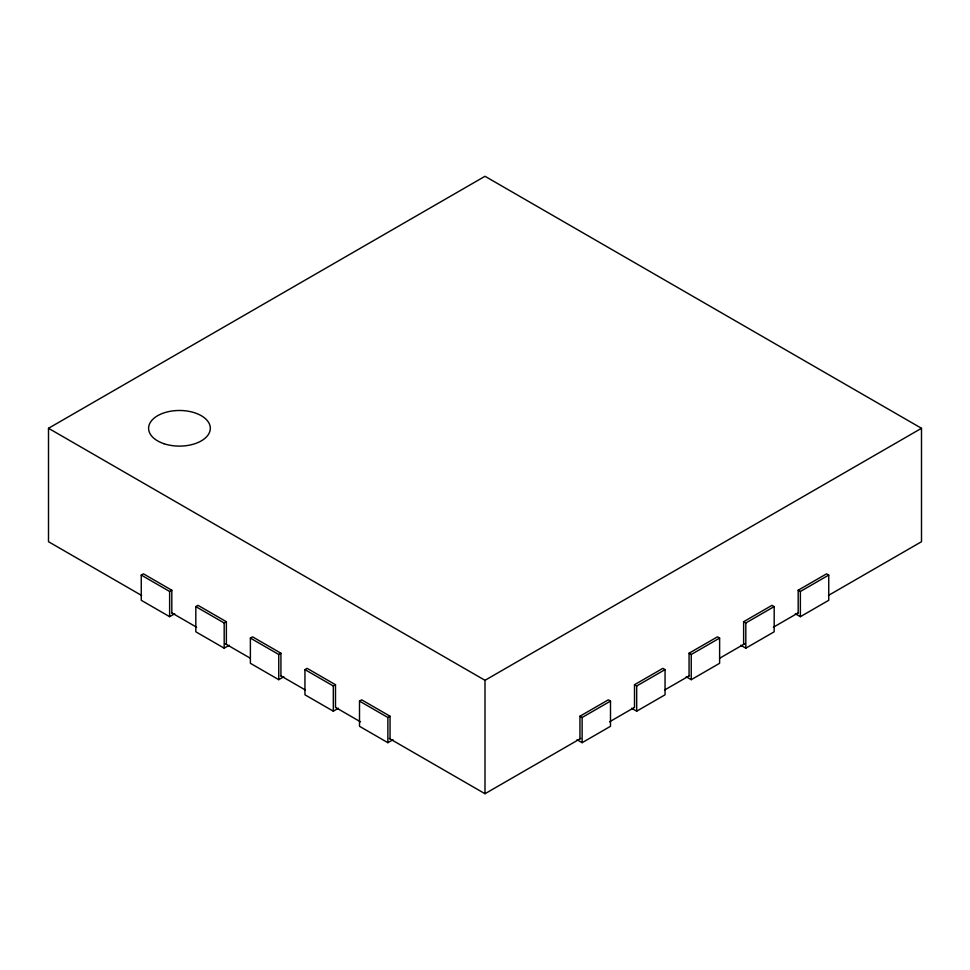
<?xml version="1.0" encoding="UTF-8"?>
<svg xmlns="http://www.w3.org/2000/svg" width="970" height="970" viewBox="0 0 970 970"><rect width="100%" height="100%" fill="white"/><g stroke="black" fill="none" stroke-linecap="round" stroke-linejoin="round"><path stroke-width="1.45" d="M141.571 595.434L48.5 541.709L48.5 428.291L485 176.285L921.5 428.291L921.5 541.709L828.428 595.434M174.697 613.755L169.629 616.678L141.256 600.297L141.256 575.089L143.439 573.84L171.811 590.221L171.811 612.894M141.256 575.089L169.629 591.47L171.811 590.221M229.26 645.256L224.191 648.178L195.819 631.797L195.819 606.602L198.001 605.341L226.374 621.721L226.374 644.395M195.819 606.602L224.191 622.982L226.374 621.721M283.822 676.757L278.754 679.679L250.381 663.298L250.381 638.102L252.564 636.841L280.936 653.222L280.936 675.896M250.381 638.102L278.754 654.483L280.936 653.222M338.384 708.258L333.316 711.18L304.944 694.799L304.944 669.603L307.126 668.342L335.499 684.723L335.499 707.397M304.944 669.603L333.316 685.984L335.499 684.723M392.947 739.758L387.879 742.68L359.506 726.3L359.506 701.104L361.689 699.843L390.061 716.224L390.061 738.897M359.506 701.104L387.879 717.485L390.061 716.224M48.5 428.291L485 680.309L921.5 428.291M579.939 738.897L579.939 716.224L608.311 699.843L610.494 701.104L610.494 726.3L582.121 742.68L577.053 739.758M634.501 707.397L634.501 684.723L662.874 668.342L665.056 669.603L665.056 694.799L636.684 711.18L631.615 708.258M689.064 675.896L689.064 653.222L717.436 636.841L719.619 638.102L719.619 663.298L691.246 679.679L686.178 676.757M743.626 644.395L743.626 621.721L771.999 605.341L774.181 606.602L774.181 631.797L745.809 648.178L740.74 645.256M798.189 612.894L798.189 590.221L826.561 573.84L828.744 575.089L828.744 600.297L800.371 616.678L795.303 613.755M579.939 716.224L582.121 717.485L610.494 701.104M634.501 684.723L636.684 685.984L665.056 669.603M689.064 653.222L691.246 654.483L719.619 638.102M743.626 621.721L745.809 622.982L774.181 606.602M798.189 590.221L800.371 591.47L828.744 575.089M389.309 738.473L485 793.715L580.69 738.473M609.524 721.813L634.428 707.445M664.583 690.034L689.488 675.654M719.631 658.254L744.536 643.874M773.381 627.226L798.286 612.846M171.714 612.846L196.619 627.226M225.464 643.874L250.369 658.254M280.512 675.654L305.417 690.034M335.571 707.445L360.476 721.813M800.371 591.47L800.371 616.678M745.809 622.982L745.809 648.178M691.246 654.483L691.246 679.679M636.684 685.984L636.684 711.18M582.121 717.485L582.121 742.68M485 680.309L485 793.715M387.879 717.485L387.879 742.68M333.316 685.984L333.316 711.18M278.754 654.483L278.754 679.679M224.191 622.982L224.191 648.178M169.629 591.47L169.629 616.678M164.015 443.726A30.87 17.824 0 0 0 210.32 428.291A30.87 17.824 0 0 0 164.015 412.868A30.87 17.824 0 0 0 164.015 443.726"/></g></svg>
